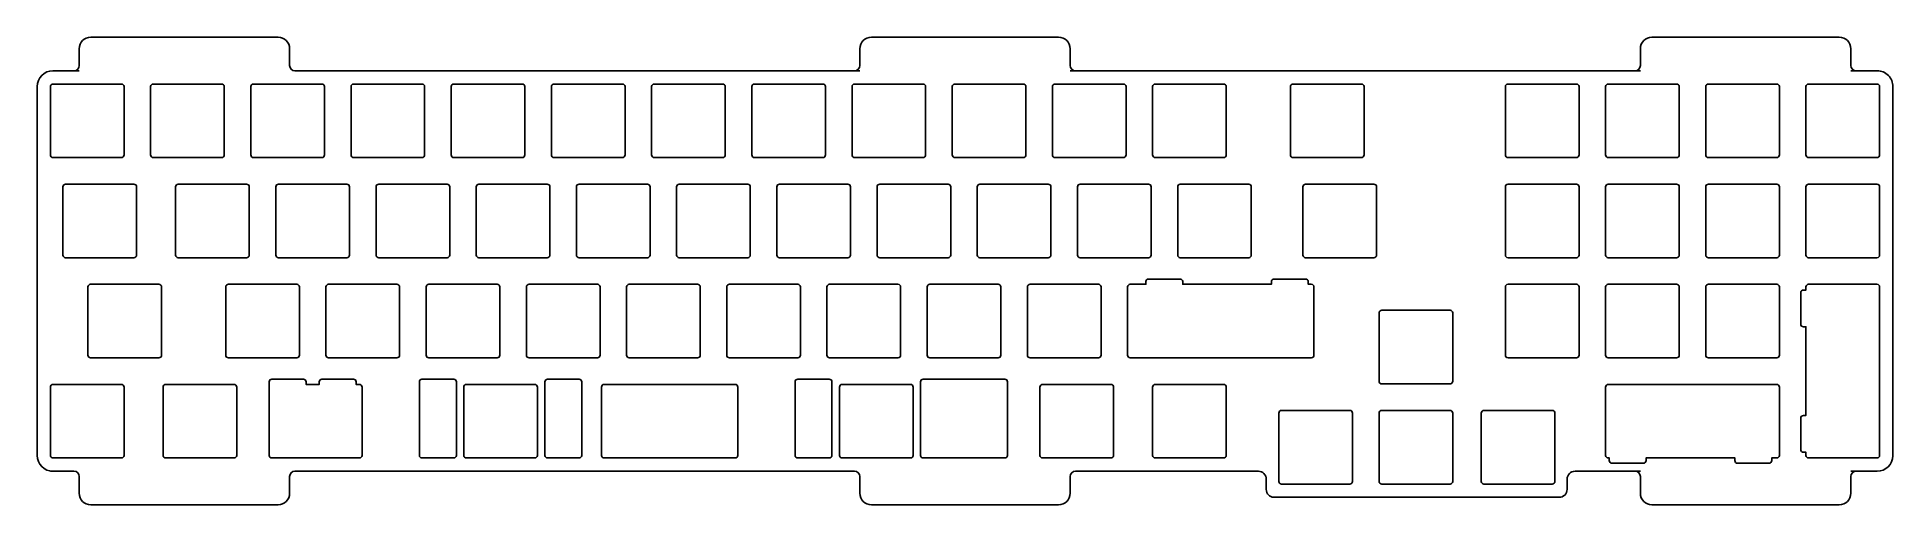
# Model space of a CAD drawing. Header units: millimetres. Extents: x -3 to 350, y -80 to 9.
import ezdxf

# ---------------------------------------------------------------- set-up
doc = ezdxf.new("R2010")
doc.units = ezdxf.units.MM
doc.layers.get('0').update_dxf_attribs({"linetype": 'CONTINUOUS'})

msp = doc.modelspace()

# ---------------------------------------------------------------- linework, layer by layer
for p, q in [((43.28, 8.92), (7.68, 8.92)), ((191.68, 8.92), (156.08, 8.92)), ((304.48, 8.92), (340.08, 8.92)), ((5.48, 6.72), (5.48, 3.52)), ((45.48, 3.52), (45.48, 6.72)), ((153.88, 6.72), (153.88, 3.52)), ((193.88, 3.52), (193.88, 6.72)), ((302.28, 3.52), (302.28, 6.72)), ((342.28, 6.72), (342.28, 3.52)), ((0.48, 2.52), (4.48, 2.52)), ((0.48, 2.52), (5.48, 2.52)), ((46.48, 2.52), (152.88, 2.52)), ((46.48, 2.52), (153.88, 2.52)), ((193.88, 2.52), (302.28, 2.52)), ((194.88, 2.52), (301.28, 2.52)), ((342.28, 2.52), (347.28, 2.52)), ((343.28, 2.52), (347.28, 2.52)), ((-2.52, -0.48), (-2.52, -70.67)), ((-2.52, -0.48), (-2.52, -70.67)), ((38.1, -0.5), (38.1, -13.5)), ((38.6, 0), (51.6, 0)), ((52.1, -13.5), (52.1, -0.5)), ((38.6, -14), (51.6, -14)), ((0, -73.67), (4.48, -73.67)), ((0.48, -73.67), (4.48, -73.67)), ((46.48, -73.67), (152.88, -73.67)), ((46.48, -73.67), (152.88, -73.67)), ((301.28, -73.67), (289.85, -73.67)), ((302.28, -73.67), (289.85, -73.67)), ((347.28, -73.67), (342.28, -73.67)), ((347.28, -73.67), (343.28, -73.67)), ((5.48, -77.87), (5.48, -74.67)), ((45.48, -74.67), (45.48, -77.87)), ((153.88, -74.67), (153.88, -77.87)), ((193.88, -77.87), (193.88, -74.67)), ((288.34, -75.18), (288.33, -77.13)), ((302.28, -74.67), (302.28, -77.87)), ((342.28, -77.87), (342.28, -74.67)), ((43.28, -80.07), (7.68, -80.07)), ((156.08, -80.07), (191.68, -80.07)), ((304.48, -80.07), (340.08, -80.07))]:
    msp.add_line(p, q)
for points in [[(347.28, 2.52, -0.418195), (350.28, -0.52), (350.28, -70.72, -0.409519), (347.28, -73.67, 0.409519), (350.28, -70.72), (350.28, -0.52, 0.418195)], [(0.5, -14, -0.414214), (0, -13.5), (0, -0.5, -0.414214), (0.5, 0), (13.5, 0, -0.414214), (14, -0.5), (14, -13.5, -0.414214), (13.5, -14)], [(19.55, -14, -0.414214), (19.05, -13.5), (19.05, -0.5, -0.414214), (19.55, 0), (32.55, 0, -0.414214), (33.05, -0.5), (33.05, -13.5, -0.414214), (32.55, -14)], [(57.65, -14, -0.414214), (57.15, -13.5), (57.15, -0.5, -0.414214), (57.65, 0), (70.65, 0, -0.414214), (71.15, -0.5), (71.15, -13.5, -0.414214), (70.65, -14)], [(76.7, -14, -0.414214), (76.2, -13.5), (76.2, -0.5, -0.414214), (76.7, 0), (89.7, 0, -0.414214), (90.2, -0.5), (90.2, -13.5, -0.414214), (89.7, -14)], [(95.75, -14, -0.414214), (95.25, -13.5), (95.25, -0.5, -0.414214), (95.75, 0), (108.75, 0, -0.414214), (109.25, -0.5), (109.25, -13.5, -0.414214), (108.75, -14)], [(114.8, -14, -0.414214), (114.3, -13.5), (114.3, -0.5, -0.414214), (114.8, 0), (127.8, 0, -0.414214), (128.3, -0.5), (128.3, -13.5, -0.414214), (127.8, -14)], [(133.85, -14, -0.414214), (133.35, -13.5), (133.35, -0.5, -0.414214), (133.85, 0), (146.85, 0, -0.414214), (147.35, -0.5), (147.35, -13.5, -0.414214), (146.85, -14)], [(152.9, -14, -0.414214), (152.4, -13.5), (152.4, -0.5, -0.414214), (152.9, 0), (165.9, 0, -0.414214), (166.4, -0.5), (166.4, -13.5, -0.414214), (165.9, -14)], [(171.95, -14, -0.414214), (171.45, -13.5), (171.45, -0.5, -0.414214), (171.95, 0), (184.95, 0, -0.414214), (185.45, -0.5), (185.45, -13.5, -0.414214), (184.95, -14)], [(191, -14, -0.414214), (190.5, -13.5), (190.5, -0.5, -0.414214), (191, 0), (204, 0, -0.414214), (204.5, -0.5), (204.5, -13.5, -0.414214), (204, -14)], [(210.05, -14, -0.414214), (209.55, -13.5), (209.55, -0.5, -0.414214), (210.05, 0), (223.05, 0, -0.414214), (223.55, -0.5), (223.55, -13.5, -0.414214), (223.05, -14)], [(236.24, -14, -0.414214), (235.74, -13.5), (235.74, -0.5, -0.414214), (236.24, 0), (249.24, 0, -0.414214), (249.74, -0.5), (249.74, -13.5, -0.414214), (249.24, -14)], [(277.11, -14, -0.414214), (276.61, -13.5), (276.61, -0.5, -0.414214), (277.11, 0), (290.11, 0, -0.414214), (290.61, -0.5), (290.61, -13.5, -0.414214), (290.11, -14)], [(296.16, -14, -0.414214), (295.66, -13.5), (295.66, -0.5, -0.414214), (296.16, 0), (309.16, 0, -0.414214), (309.66, -0.5), (309.66, -13.5, -0.414214), (309.16, -14)], [(315.21, -14, -0.414214), (314.71, -13.5), (314.71, -0.5, -0.414214), (315.21, 0), (328.21, 0, -0.414214), (328.71, -0.5), (328.71, -13.5, -0.414214), (328.21, -14)], [(334.26, -14, -0.414214), (333.76, -13.5), (333.76, -0.5, -0.414214), (334.26, 0), (347.26, 0, -0.414214), (347.76, -0.5), (347.76, -13.5, -0.414214), (347.26, -14)], [(2.88, -33.05, -0.414214), (2.38, -32.55), (2.38, -19.55, -0.414214), (2.88, -19.05), (15.88, -19.05, -0.414214), (16.38, -19.55), (16.38, -32.55, -0.414214), (15.88, -33.05)], [(24.31, -33.05, -0.414214), (23.81, -32.55), (23.81, -19.55, -0.414214), (24.31, -19.05), (37.31, -19.05, -0.414214), (37.81, -19.55), (37.81, -32.55, -0.414214), (37.31, -33.05)], [(43.36, -33.05, -0.414214), (42.86, -32.55), (42.86, -19.55, -0.414214), (43.36, -19.05), (56.36, -19.05, -0.414214), (56.86, -19.55), (56.86, -32.55, -0.414214), (56.36, -33.05)], [(62.41, -33.05, -0.414214), (61.91, -32.55), (61.91, -19.55, -0.414214), (62.41, -19.05), (75.41, -19.05, -0.414214), (75.91, -19.55), (75.91, -32.55, -0.414214), (75.41, -33.05)], [(81.46, -33.05, -0.414214), (80.96, -32.55), (80.96, -19.55, -0.414214), (81.46, -19.05), (94.46, -19.05, -0.414214), (94.96, -19.55), (94.96, -32.55, -0.414214), (94.46, -33.05)], [(100.51, -33.05, -0.414214), (100.01, -32.55), (100.01, -19.55, -0.414214), (100.51, -19.05), (113.51, -19.05, -0.414214), (114.01, -19.55), (114.01, -32.55, -0.414214), (113.51, -33.05)], [(119.56, -33.05, -0.414214), (119.06, -32.55), (119.06, -19.55, -0.414214), (119.56, -19.05), (132.56, -19.05, -0.414214), (133.06, -19.55), (133.06, -32.55, -0.414214), (132.56, -33.05)], [(138.61, -33.05, -0.414214), (138.11, -32.55), (138.11, -19.55, -0.414214), (138.61, -19.05), (151.61, -19.05, -0.414214), (152.11, -19.55), (152.11, -32.55, -0.414214), (151.61, -33.05)], [(157.66, -33.05, -0.414214), (157.16, -32.55), (157.16, -19.55, -0.414214), (157.66, -19.05), (170.66, -19.05, -0.414214), (171.16, -19.55), (171.16, -32.55, -0.414214), (170.66, -33.05)], [(176.71, -33.05, -0.414214), (176.21, -32.55), (176.21, -19.55, -0.414214), (176.71, -19.05), (189.71, -19.05, -0.414214), (190.21, -19.55), (190.21, -32.55, -0.414214), (189.71, -33.05)], [(195.76, -33.05, -0.414214), (195.26, -32.55), (195.26, -19.55, -0.414214), (195.76, -19.05), (208.76, -19.05, -0.414214), (209.26, -19.55), (209.26, -32.55, -0.414214), (208.76, -33.05)], [(214.81, -33.05, -0.414214), (214.31, -32.55), (214.31, -19.55, -0.414214), (214.81, -19.05), (227.81, -19.05, -0.414214), (228.31, -19.55), (228.31, -32.55, -0.414214), (227.81, -33.05)], [(238.62, -33.05, -0.414214), (238.12, -32.55), (238.12, -19.55, -0.414214), (238.62, -19.05), (251.62, -19.05, -0.414214), (252.12, -19.55), (252.12, -32.55, -0.414214), (251.62, -33.05)], [(277.11, -33.05, -0.414214), (276.61, -32.55), (276.61, -19.55, -0.414214), (277.11, -19.05), (290.11, -19.05, -0.414214), (290.61, -19.55), (290.61, -32.55, -0.414214), (290.11, -33.05)], [(296.16, -33.05, -0.414214), (295.66, -32.55), (295.66, -19.55, -0.414214), (296.16, -19.05), (309.16, -19.05, -0.414214), (309.66, -19.55), (309.66, -32.55, -0.414214), (309.16, -33.05)], [(315.21, -33.05, -0.414214), (314.71, -32.55), (314.71, -19.55, -0.414214), (315.21, -19.05), (328.21, -19.05, -0.414214), (328.71, -19.55), (328.71, -32.55, -0.414214), (328.21, -33.05)], [(334.26, -33.05, -0.414214), (333.76, -32.55), (333.76, -19.55, -0.414214), (334.26, -19.05), (347.26, -19.05, -0.414214), (347.76, -19.55), (347.76, -32.55, -0.414214), (347.26, -33.05)], [(7.64, -52.1, -0.414214), (7.14, -51.6), (7.14, -38.6, -0.414214), (7.64, -38.1), (20.64, -38.1, -0.414214), (21.14, -38.6), (21.14, -51.6, -0.414214), (20.64, -52.1)], [(33.84, -52.1, -0.414214), (33.34, -51.6), (33.34, -38.6, -0.414214), (33.84, -38.1), (46.84, -38.1, -0.414214), (47.34, -38.6), (47.34, -51.6, -0.414214), (46.84, -52.1)], [(52.89, -52.1, -0.414214), (52.39, -51.6), (52.39, -38.6, -0.414214), (52.89, -38.1), (65.89, -38.1, -0.414214), (66.39, -38.6), (66.39, -51.6, -0.414214), (65.89, -52.1)], [(71.94, -52.1, -0.414214), (71.44, -51.6), (71.44, -38.6, -0.414214), (71.94, -38.1), (84.94, -38.1, -0.414214), (85.44, -38.6), (85.44, -51.6, -0.414214), (84.94, -52.1)], [(90.99, -52.1, -0.414214), (90.49, -51.6), (90.49, -38.6, -0.414214), (90.99, -38.1), (103.99, -38.1, -0.414214), (104.49, -38.6), (104.49, -51.6, -0.414214), (103.99, -52.1)], [(110.04, -52.1, -0.414214), (109.54, -51.6), (109.54, -38.6, -0.414214), (110.04, -38.1), (123.04, -38.1, -0.414214), (123.54, -38.6), (123.54, -51.6, -0.414214), (123.04, -52.1)], [(129.09, -52.1, -0.414214), (128.59, -51.6), (128.59, -38.6, -0.414214), (129.09, -38.1), (142.09, -38.1, -0.414214), (142.59, -38.6), (142.59, -51.6, -0.414214), (142.09, -52.1)], [(148.14, -52.1, -0.414214), (147.64, -51.6), (147.64, -38.6, -0.414214), (148.14, -38.1), (161.14, -38.1, -0.414214), (161.64, -38.6), (161.64, -51.6, -0.414214), (161.14, -52.1)], [(167.19, -52.1, -0.414214), (166.69, -51.6), (166.69, -38.6, -0.414214), (167.19, -38.1), (180.19, -38.1, -0.414214), (180.69, -38.6), (180.69, -51.6, -0.414214), (180.19, -52.1)], [(186.24, -52.1, -0.414214), (185.74, -51.6), (185.74, -38.6, -0.414214), (186.24, -38.1), (199.24, -38.1, -0.414214), (199.74, -38.6), (199.74, -51.6, -0.414214), (199.24, -52.1)], [(205.29, -52.1, -0.414214), (204.79, -51.6), (204.79, -38.6, -0.414214), (205.29, -38.1), (208.26, -38.1), (208.26, -37.6, -0.414214), (208.76, -37.1), (214.76, -37.1, -0.414214), (215.26, -37.6), (215.26, -38.1), (217.19, -38.1), (218.29, -38.1), (226.72, -38.1), (230.19, -38.1), (232.13, -38.1), (232.13, -37.6, -0.414214), (232.63, -37.1), (238.63, -37.1, -0.414214), (239.13, -37.6), (239.13, -38.1), (239.72, -38.1, -0.414214), (240.22, -38.6), (240.22, -51.6, -0.414214), (239.72, -52.1), (238.63, -52.1), (232.63, -52.1), (230.19, -52.1), (226.72, -52.1), (218.29, -52.1), (217.19, -52.1), (214.76, -52.1), (208.76, -52.1)], [(277.11, -52.1, -0.414214), (276.61, -51.6), (276.61, -38.6, -0.414214), (277.11, -38.1), (290.11, -38.1, -0.414214), (290.61, -38.6), (290.61, -51.6, -0.414214), (290.11, -52.1)], [(296.16, -52.1, -0.414214), (295.66, -51.6), (295.66, -38.6, -0.414214), (296.16, -38.1), (309.16, -38.1, -0.414214), (309.66, -38.6), (309.66, -51.6, -0.414214), (309.16, -52.1)], [(315.21, -52.1, -0.414214), (314.71, -51.6), (314.71, -38.6, -0.414214), (315.21, -38.1), (328.21, -38.1, -0.414214), (328.71, -38.6), (328.71, -51.6, -0.414214), (328.21, -52.1)], [(347.26, -38.1, -0.414214), (347.76, -38.6), (347.76, -39.69), (347.76, -45.69), (347.76, -48.12), (347.76, -51.6), (347.76, -57.65), (347.76, -61.12), (347.76, -63.56), (347.76, -69.56), (347.76, -70.65, -0.414214), (347.26, -71.15), (334.26, -71.15, -0.414214), (333.76, -70.65), (333.76, -70.06), (333.26, -70.06, -0.414214), (332.76, -69.56), (332.76, -63.56, -0.414214), (333.26, -63.06), (333.76, -63.06), (333.76, -61.12), (333.76, -57.65), (333.76, -51.6), (333.76, -48.12), (333.76, -46.19), (333.26, -46.19, -0.414214), (332.76, -45.69), (332.76, -39.69, -0.414214), (333.26, -39.19), (333.76, -39.19), (333.76, -38.6, -0.414214), (334.26, -38.1)], [(253.1, -57.05, -0.414214), (252.6, -56.55), (252.6, -43.55, -0.414214), (253.1, -43.05), (266.1, -43.05, -0.414214), (266.6, -43.55), (266.6, -56.55, -0.414214), (266.1, -57.05)], [(48.1, -56.15, -0.414214), (48.6, -56.65), (48.6, -57.15), (51.12, -57.15), (51.12, -56.65, -0.414214), (51.62, -56.15), (57.62, -56.15, -0.414214), (58.12, -56.65), (58.12, -57.15), (58.74, -57.15, -0.414214), (59.24, -57.65), (59.24, -70.65, -0.414214), (58.74, -71.15), (57.62, -71.15), (51.62, -71.15), (48.1, -71.15), (45.74, -71.15), (42.1, -71.15, -0.414214), (41.6, -70.65), (41.6, -56.65, -0.414214), (42.1, -56.15)], [(76.68, -56.15, -0.414214), (77.18, -56.65), (77.18, -70.65, -0.414214), (76.68, -71.15), (76.64, -71.15), (70.68, -71.15), (70.64, -71.15, -0.414214), (70.14, -70.65), (70.14, -56.65, -0.414214), (70.64, -56.15), (70.68, -56.15), (76.64, -56.15)], [(100.52, -56.15, -0.414214), (101.02, -56.65), (101.02, -70.65, -0.414214), (100.52, -71.15), (94.52, -71.15, -0.414214), (94.02, -70.65), (94.02, -56.65, -0.414214), (94.52, -56.15)], [(148.08, -56.15, -0.414214), (148.58, -56.65), (148.58, -70.65, -0.414214), (148.08, -71.15), (142.08, -71.15, -0.414214), (141.58, -70.65), (141.58, -56.65, -0.414214), (142.08, -56.15)], [(181.45, -56.15, -0.414214), (181.95, -56.65), (181.95, -70.65, -0.414214), (181.45, -71.15), (176.68, -71.15), (175.45, -71.15), (171.96, -71.15), (171.92, -71.15), (170.68, -71.15), (165.96, -71.15), (165.92, -71.15, -0.414214), (165.42, -70.65), (165.42, -56.65, -0.414214), (165.92, -56.15), (165.96, -56.15), (170.68, -56.15), (171.92, -56.15), (171.96, -56.15), (175.45, -56.15), (176.68, -56.15)], [(0.5, -71.15, -0.414214), (0, -70.65), (0, -57.65, -0.414214), (0.5, -57.15), (13.5, -57.15, -0.414214), (14, -57.65), (14, -70.65, -0.414214), (13.5, -71.15)], [(21.93, -71.15, -0.414214), (21.43, -70.65), (21.43, -57.65, -0.414214), (21.93, -57.15), (34.93, -57.15, -0.414214), (35.43, -57.65), (35.43, -70.65, -0.414214), (34.93, -71.15)], [(79.08, -71.15, -0.414214), (78.58, -70.65), (78.58, -57.65, -0.414214), (79.08, -57.15), (92.08, -57.15, -0.414214), (92.58, -57.65), (92.58, -70.65, -0.414214), (92.08, -71.15)], [(105.27, -71.15, -0.414214), (104.77, -70.65), (104.77, -57.65, -0.414214), (105.27, -57.15), (112.42, -57.15), (117.18, -57.15), (118.27, -57.15), (125.42, -57.15), (130.18, -57.15, -0.414214), (130.68, -57.65), (130.68, -70.65, -0.414214), (130.18, -71.15), (125.42, -71.15), (118.27, -71.15), (117.18, -71.15), (112.42, -71.15)], [(150.52, -71.15, -0.414214), (150.02, -70.65), (150.02, -57.65, -0.414214), (150.52, -57.15), (163.52, -57.15, -0.414214), (164.02, -57.65), (164.02, -70.65, -0.414214), (163.52, -71.15)], [(188.62, -71.15, -0.414214), (188.12, -70.65), (188.12, -57.65, -0.414214), (188.62, -57.15), (201.62, -57.15, -0.414214), (202.12, -57.65), (202.12, -70.65, -0.414214), (201.62, -71.15)], [(210.05, -71.15, -0.414214), (209.55, -70.65), (209.55, -57.65, -0.414214), (210.05, -57.15), (223.05, -57.15, -0.414214), (223.55, -57.65), (223.55, -70.65, -0.414214), (223.05, -71.15)], [(305.3, -71.15), (309.16, -71.15), (315.21, -71.15), (318.3, -71.15), (320.24, -71.15), (320.24, -71.65, 0.414214), (320.74, -72.15), (326.74, -72.15, 0.414214), (327.24, -71.65), (327.24, -71.15), (328.21, -71.15, 0.414214), (328.71, -70.65), (328.71, -57.65, 0.414214), (328.21, -57.15), (326.74, -57.15), (320.74, -57.15), (318.3, -57.15), (315.21, -57.15), (309.16, -57.15), (305.3, -57.15), (302.86, -57.15), (296.86, -57.15), (296.16, -57.15, 0.414214), (295.66, -57.65), (295.66, -70.65, 0.414214), (296.16, -71.15), (296.36, -71.15), (296.36, -71.65, 0.414214), (296.86, -72.15), (302.86, -72.15, 0.414214), (303.36, -71.65), (303.36, -71.15)], [(234.05, -76.1, -0.414214), (233.55, -75.6), (233.55, -62.6, -0.414214), (234.05, -62.1), (247.05, -62.1, -0.414214), (247.55, -62.6), (247.55, -75.6, -0.414214), (247.05, -76.1)], [(253.1, -76.1, -0.414214), (252.6, -75.6), (252.6, -62.6, -0.414214), (253.1, -62.1), (266.1, -62.1, -0.414214), (266.6, -62.6), (266.6, -75.6, -0.414214), (266.1, -76.1)], [(272.53, -76.1, -0.414214), (272.03, -75.6), (272.03, -62.6, -0.414214), (272.53, -62.1), (285.53, -62.1, -0.414214), (286.03, -62.6), (286.03, -75.6, -0.414214), (285.53, -76.1)], [(232.59, -78.63, -0.404396), (231.14, -77.13), (231.15, -75.19, 0.417471), (229.65, -73.67, -0.417471), (231.15, -75.19), (231.14, -77.13, 0.404396)], [(288.34, -75.18, -0.414508), (289.85, -73.67, 0.414508)], [(232.59, -78.63), (286.83, -78.63, 0.414394), (288.33, -77.13, -0.414394), (286.83, -78.63)]]:
    msp.add_lwpolyline(points, format="xyb", close=True)
msp.add_lwpolyline([(194.88, -73.67), (229.65, -73.67)], close=True)
for centre, radius, start, end in [((7.68, 6.72), 2.2, 90, 180), ((43.28, 6.72), 2.2, 0, 90), ((156.08, 6.72), 2.2, 90, 180), ((191.68, 6.72), 2.2, 0, 90), ((304.48, 6.72), 2.2, 90, 180), ((340.08, 6.72), 2.2, 0, 90), ((0.48, -0.48), 3, 90, 180), ((4.48, 3.52), 1, -90, 0), ((46.48, 3.52), 1, 180, 270), ((152.88, 3.52), 1, -90, 0), ((194.88, 3.52), 1, 180, 270), ((301.28, 3.52), 1, 270, 360), ((343.28, 3.52), 1, 180, 270), ((0.48, -70.67), 3, 180, 270), ((4.48, -74.67), 1, 0, 90), ((46.48, -74.67), 1, 90, 180), ((152.88, -74.67), 1, 0, 90), ((194.88, -74.67), 1, 90, 180), ((301.28, -74.67), 1, 0, 90), ((343.28, -74.67), 1, 90, 180), ((7.68, -77.87), 2.2, 180, 270), ((43.28, -77.87), 2.2, -90, 0), ((156.08, -77.87), 2.2, 180, 270), ((191.68, -77.87), 2.2, -90, 0), ((304.48, -77.87), 2.2, 180, 270), ((340.08, -77.87), 2.2, -90, 0)]:
    msp.add_arc(centre, radius, start, end)
at = {"extrusion": (0, 0, -1)}
for centre, start, end in [((-38.6, -0.5), 0, 90), ((-51.6, -0.5), 90, 180), ((-38.6, -13.5), -90, 0), ((-51.6, -13.5), 180, 270)]:
    msp.add_arc(centre, 0.5, start, end, dxfattribs=at)

doc.saveas('drawing.dxf')
